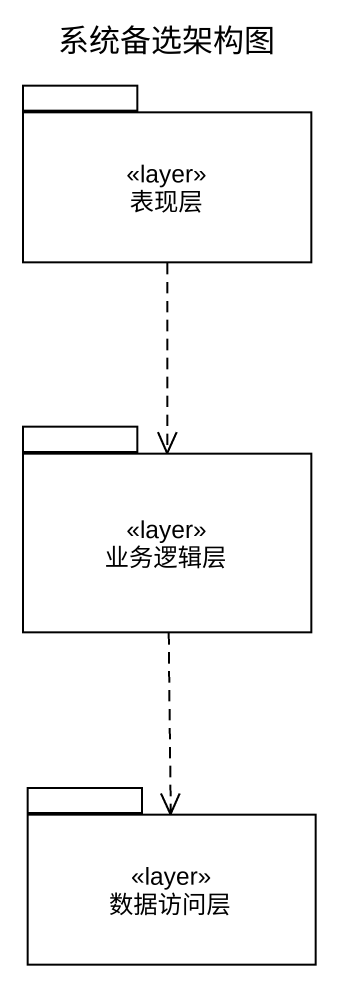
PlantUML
@startuml
title 系统备选架构图
package 表现层 <<layer>> {
}
package 业务逻辑层 <<layer>> {
}
package 数据访问层 <<layer>> {
}
表现层 ..> 业务逻辑层
业务逻辑层 ..> 数据访问层
@enduml
